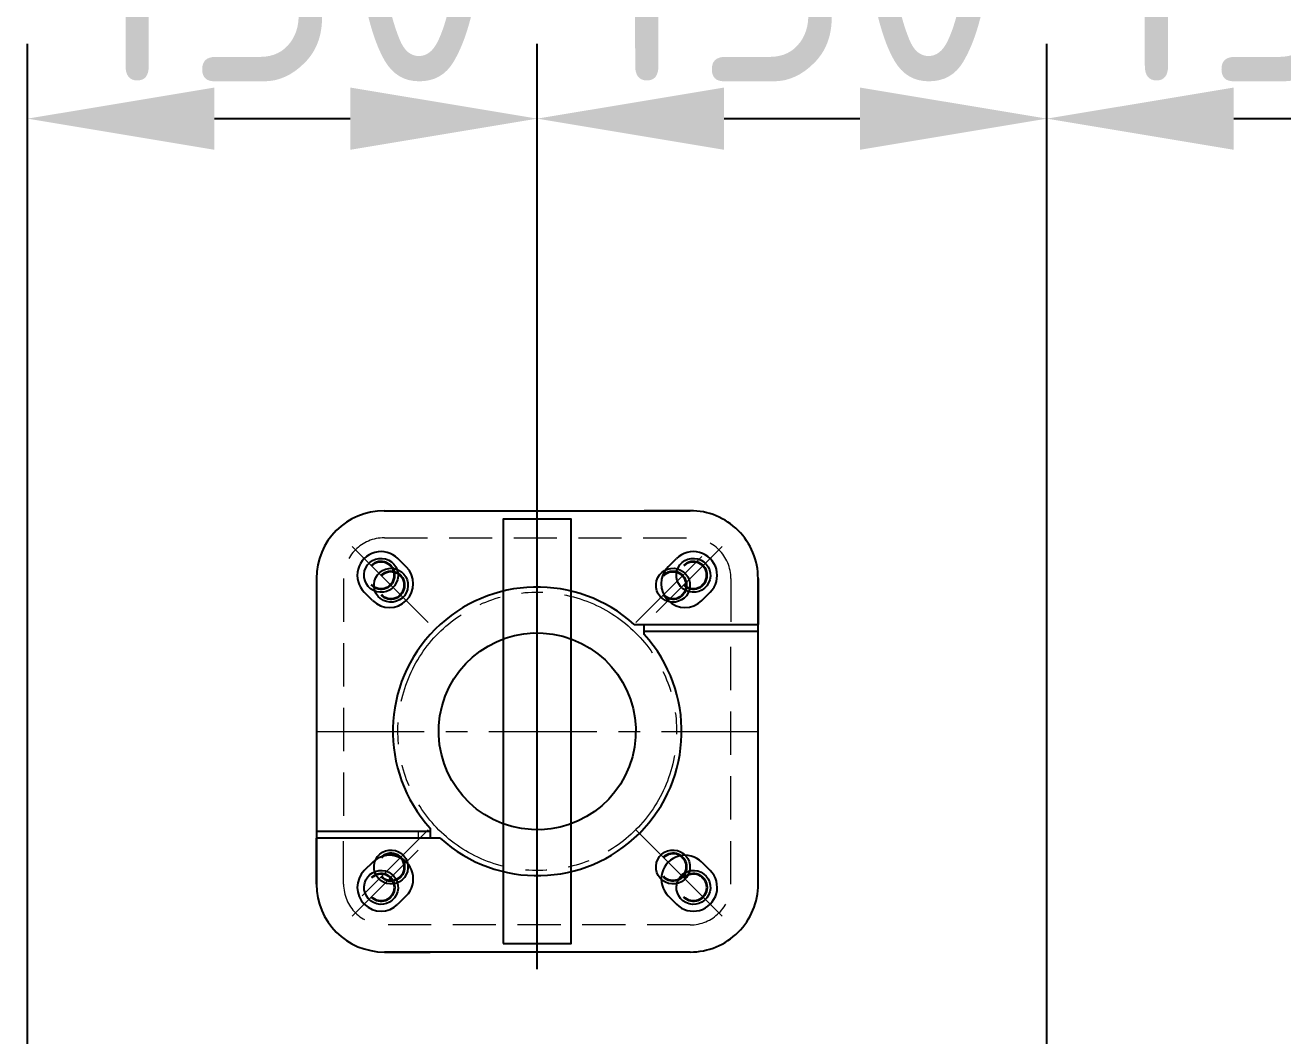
# Model space of a CAD drawing. Header units: millimetres. Extents: x -185079 to -2648, y 85916 to 249201.
# Drawn here: x -53429.8 to -53059.7, y 133713.2 to 134010.9 of the extents above; entities that cross this region are included whole.
import ezdxf

# ---------------------------------------------------------------- set-up
doc = ezdxf.new("R2010")
doc.units = ezdxf.units.MM
for name, pattern in [('CENTER', [50.800000000000004, 31.75, -6.35, 6.35, -6.35]), ('DASHDOT', [25.4, 12.7, -6.35, 0, -6.35]), ('DASHED', [19.049999999999997, 12.7, -6.35]), ('PHANTOM', [63.50000000000001, 31.75, -6.35, 6.35, -6.35, 6.35, -6.35])]:
    doc.linetypes.add(name, pattern=pattern)
doc.layers.get('0').update_dxf_attribs({"color": 255, "linetype": 'DASHDOT'})
for name, color, linetype in [('01粗实线', 7, 'Continuous'), ('1', 4, 'Continuous'), ('2', 3, 'Continuous')]:
    doc.layers.add(name, color=color, linetype=linetype)
for name, color, linetype, lineweight in [('中心线', 1, 'CENTER', 20), ('双点划线', 13, 'PHANTOM', 20), ('粗实线', 7, 'Continuous', 25), ('细实线', 3, 'Continuous', 35), ('虚线', 7, 'DASHED', 20)]:
    doc.layers.add(name, color=color, linetype=linetype, lineweight=lineweight)
doc.styles.get("Standard").update_dxf_attribs({"font": 'gbenor.shx', "bigfont": 'gbcbig.shx'})

msp = doc.modelspace()

# ---------------------------------------------------------------- linework, layer by layer
at = {"color": 7, "linetype": 'Continuous', "lineweight": 15, "extrusion": (-0.00468541568822663, -0.01745240643729066, 0.9998367168639968)}
msp.add_line((-53314.11629889757, 133771.3831434661, 1783.425891433708), (-53314.11646246605, 133773.3828388564, 1783.460795863328), dxfattribs=at)
at = {"layer": '01粗实线', "lineweight": -3, "ltscale": 2, "extrusion": (-0.00468541568822663, -0.01745240643729066, 0.9998367168639968), "elevation": -301.6990633261844}
msp.add_lwpolyline([(-86143.74788593185, 115362.7487332341), (-86124.4320899224, 115367.93525659), (-86156.84786089689, 115488.6589816489), (-86176.16365690634, 115483.472458293)], close=True, dxfattribs=at)
at = {"layer": '1', "color": 3, "lineweight": -3, "ltscale": 2, "extrusion": (-0.004685415688226648, -0.01745240643729063, 0.9998367168639968), "elevation": 1.311263986281119e-08}
msp.add_lwpolyline([(-89340.74435583597, 116693.2017122206), (-79605.60479144276, 119307.2036772036), (-77739.80294518075, 112358.532017356), (-87474.94250957393, 109744.530052373)], close=True, dxfattribs=at)
at = {"layer": '1', "lineweight": -3, "ltscale": 2, "extrusion": (-0.004685415688226648, -0.01745240643729063, 0.9998367168639968), "elevation": 1.311264075806094e-08}
msp.add_lwpolyline([(-87231.2481748564, 109916.2399077064), (-77857.25883072625, 112433.2686984296), (-79666.37327405855, 119170.8235395233), (-89040.36261818874, 116653.7947488001), (-87231.2481748564, 109916.2399077064)], dxfattribs=at)
at = {"layer": '2', "transparency": 33554687, "extrusion": (-0.004685415688226648, -0.01745240643729067, 0.9998367168639968)}
for p, q in [((-53429.09512174044, 133527.9202296956, 1778.637372241738), (-53429.1341707974, 134005.3118634923, 1786.970182710881)), ((-53279.11353450333, 133732.8890072028, 1782.917995689154), (-53279.1358177921, 134005.3118634922, 1787.673102122145)), ((-53279.11353450333, 133732.8890072028, 1782.917995689154), (-53279.13581779211, 134005.3118634923, 1787.673102122146)), ((-53129.0984157297, 133527.9202296954, 1780.043211064267), (-53129.13746478667, 134005.3118634922, 1788.376021533411)), ((-53129.0984157297, 133527.9202296954, 1780.043211064266), (-53129.13746478667, 134005.3118634922, 1788.37602153341)), ((-53374.13297544228, 133983.3152141989, 1786.843971102514), (-53334.13341464088, 133983.3152141989, 1787.031416278852)), ((-53224.13462243698, 133983.3152141988, 1787.546890513778), (-53184.13506163544, 133983.3152141988, 1787.734335690116)), ((-53074.13626943155, 133983.3152141988, 1788.249809925045), (-53034.13670863011, 133983.3152141988, 1788.437255101382))]:
    msp.add_line(p, q, dxfattribs=at)
at = {"layer": '2', "color": 4, "lineweight": -3, "ltscale": 20, "transparency": 33554687, "extrusion": (-0.004685415688226628, -0.01745240643729067, 0.9998367168639968)}
msp.add_circle((-86150.29787341453, 115425.7038574415, -301.6990633311441), 28.99999999999999, dxfattribs=at)
at = {"layer": '2', "transparency": 33554687, "extrusion": (-0.004685415688226648, -0.01745240643729067, 0.9998367168639968)}
for points in [[(-86291.22419032609, 115584.2115770465, -301.6990633298317), (-86286.46987724982, 115566.5054307046, -301.6990633298317), (-86341.96547281393, 115561.0955646468, -301.6990633298317)], [(-86247.83828523094, 115576.8784774165, -301.6990633298317), (-86252.5925983072, 115594.5846237584, -301.6990633298317), (-86197.0970027431, 115599.9944898162, -301.6990633298317)], [(-86146.35572025523, 115623.1105022159, -301.6990633298317), (-86141.60140717897, 115605.4043558739, -301.6990633298317), (-86197.09700274306, 115599.9944898161, -301.6990633298317)], [(-86102.96981515994, 115615.7774025858, -301.6990633298321), (-86107.72412823621, 115633.4835489278, -301.6990633298321), (-86052.22853267209, 115638.8934149856, -301.6990633298321)], [(-86001.48725018426, 115662.0094273854, -301.6990633298306), (-85996.73293710798, 115644.3032810434, -301.6990633298306), (-86052.2285326721, 115638.8934149856, -301.6990633298306)]]:
    msp.add_solid(points, dxfattribs=at)
at = {"layer": '中心线', "extrusion": (-0.00468541568822663, -0.01745240643729066, 0.9998367168639968)}
for p, q in [((-53279.11353450328, 133732.8890072026, 1782.917995692799), (-53279.1249842962, 133872.8676845245, 1785.361305766267)), ((-53279.1249842962, 133872.8676845245, 1785.361305766267), (-53279.11353450329, 133732.8890072026, 1782.917995692799)), ((-53314.12352334437, 133837.8748005908, 1784.586486514604), (-53333.57033664695, 133857.3172754393, 1784.834728617422)), ((-53244.12072064364, 133837.8748005908, 1784.914532308944), (-53224.67708800137, 133857.3172754393, 1785.345022075284)), ((-53244.12072064364, 133837.8748005908, 1784.914532308944), (-53224.67708800137, 133857.3172754393, 1785.345022075284)), ((-53344.11854570204, 133802.8783458635, 1783.835052317984), (-53214.11997309745, 133802.8783458636, 1784.444249141081)), ((-53314.11779815584, 133767.8818911363, 1783.364769150122), (-53333.56143079812, 133748.4394162878, 1782.934279383782)), ((-53314.11779815584, 133767.8818911363, 1783.364769150122), (-53333.56143079812, 133748.4394162878, 1782.934279383782)), ((-53244.11499545511, 133767.8818911363, 1783.692814944462), (-53224.66818215254, 133748.4394162878, 1783.444572841645))]:
    msp.add_line(p, q, dxfattribs=at)
at = {"layer": '中心线', "extrusion": (-0.004685415688226628, -0.01745240643729067, 0.9998367168639968)}
for p, q in [((-53279.11353450349, 133732.8890072028, 1782.917995687844), (-53279.12498429637, 133872.8676845247, 1785.361305761311)), ((-53279.12498429637, 133872.8676845247, 1785.361305761311), (-53279.11353450349, 133732.8890072028, 1782.917995687844)), ((-53311.199434767, 133834.951364358, 1784.549159988019), (-53330.64624806956, 133854.3938392065, 1784.797402090837)), ((-53250.12041563664, 133834.951364358, 1784.835387318566), (-53230.67678299434, 133854.3938392065, 1785.265877084905)), ((-53344.11854570224, 133802.8783458637, 1783.835052313028), (-53214.11997309764, 133802.8783458637, 1784.444249136125)), ((-53311.19443941129, 133773.8809773066, 1783.483184121354), (-53330.63807205358, 133754.4385024582, 1783.052694355014)), ((-53250.11542028093, 133773.8809773074, 1783.769411451918), (-53230.66860697835, 133754.438502459, 1783.521169349101))]:
    msp.add_line(p, q, dxfattribs=at)
at = {"layer": '双点划线', "extrusion": (-0.00468541568822663, -0.01745240643729066, 0.9998367168639968)}
msp.add_circle((-86150.29787341435, 115425.7038574414, -301.6990633261832), 40.99999999999998, dxfattribs=at)
at = {"layer": '粗实线', "extrusion": (-0.00468541568822663, -0.01745240643729066, 0.9998367168639968)}
for p, q in [((-53324.12408127661, 133867.8684460487, 1785.063168868835), (-53234.12506947343, 133867.8684460487, 1785.484920515594)), ((-53234.12506947343, 133867.8684460487, 1785.484920515594), (-53247.62492124391, 133867.8684460487, 1785.42165776858)), ((-53317.66011720382, 133851.3077832134, 1784.804389554539), (-53320.13516616961, 133853.7822800123, 1784.835984003988)), ((-53240.58632433131, 133851.3077832134, 1785.1655712877), (-53238.11168017684, 133853.7822800123, 1785.220360894326)), ((-53240.58632433131, 133851.3077832134, 1785.1655712877), (-53238.11168017684, 133853.7822800123, 1785.220360894326)), ((-53344.12222599261, 133847.8714921456, 1784.620401984457), (-53344.11486541146, 133757.8851995815, 1783.049702651513)), ((-53214.11629280687, 133757.8851995815, 1783.65889947461), (-53214.12365338803, 133847.8714921456, 1785.229598807553)), ((-53214.12365338803, 133847.8714921456, 1785.229598807553), (-53214.12254930085, 133834.373548261, 1784.993993907611)), ((-53327.55869382171, 133841.4097960178, 1784.585231128038), (-53330.03374278749, 133843.8842928167, 1784.616825577488)), ((-53230.68612846818, 133841.4097960178, 1785.039193489903), (-53228.21148431371, 133843.8842928167, 1785.093983096528)), ((-53230.68612846818, 133841.4097960178, 1785.039193489903), (-53228.21148431371, 133843.8842928167, 1785.093983096528)), ((-53250.59146363369, 133834.373548261, 1784.823093979188), (-53214.12254930085, 133834.373548261, 1784.993993907611)), ((-53247.6219386289, 133831.4046857374, 1784.785187453317), (-53247.62218147203, 133834.373548261, 1784.837008572429)), ((-53247.62201790357, 133832.3738528707, 1784.802104142808), (-53214.12238573238, 133832.3738528707, 1784.959089477991)), ((-53310.61650089592, 133773.3828388565, 1783.477197316258), (-53344.1161330671, 133773.3828388565, 1783.320211981076)), ((-53310.61658017059, 133774.3520059898, 1783.49411400575), (-53310.61633732745, 133771.3831434661, 1783.442292886637)), ((-53344.11486541146, 133757.8851995815, 1783.049702651513), (-53344.11596949863, 133771.3831434661, 1783.285307551455)), ((-53307.64705516579, 133771.3831434661, 1783.456207479879), (-53344.11596949863, 133771.3831434661, 1783.285307551455)), ((-53327.5523903313, 133764.3468957093, 1783.240107969164), (-53330.02703448578, 133761.8723989104, 1783.185318362539)), ((-53327.5523903313, 133764.3468957093, 1783.240107969164), (-53330.02703448578, 133761.8723989104, 1783.185318362539)), ((-53230.67982497777, 133764.3468957093, 1783.694070331028), (-53228.20477601199, 133761.8723989104, 1783.662475881579)), ((-53317.65219446817, 133754.4489085137, 1783.113730171365), (-53320.12683862264, 133751.9744117149, 1783.058940564741)), ((-53317.65219446817, 133754.4489085137, 1783.113730171365), (-53320.12683862264, 133751.9744117149, 1783.058940564741)), ((-53240.57840159566, 133754.4489085137, 1783.474911904528), (-53238.10335262988, 133751.9744117149, 1783.443317455078)), ((-53234.11443752288, 133737.8882456784, 1783.216132590231), (-53324.11344932605, 133737.8882456784, 1782.794380943472)), ((-53324.11344932605, 133737.8882456784, 1782.794380943472), (-53310.61359755557, 133737.8882456784, 1782.857643690486))]:
    msp.add_line(p, q, dxfattribs=at)
for centre in [(-86206.60658099304, 115458.1742970877, -301.6990633261823), (-86117.82743376812, 115482.0125650201, -301.6990633261828), (-86182.76831306063, 115369.3951498628, -301.6990633261839), (-86093.9891658357, 115393.2334177952, -301.6990633261835)]:
    msp.add_circle(centre, 4.999999999999997, dxfattribs=at)
at = {"layer": '粗实线', "extrusion": (-0.004685415688226628, -0.01745240643729067, 0.9998367168639968)}
for centre in [(-86203.02448701177, 115456.1086811034, -301.6990633311441), (-86122.86393357259, 115477.6327530305, -301.6990633311486), (-86181.50041508448, 115375.9481276635, -301.6990633311416), (-86101.33986164552, 115397.4721995913, -301.6990633311423)]:
    msp.add_circle(centre, 4.999999999999996, dxfattribs=at)
at = {"layer": '粗实线', "extrusion": (-0.00468541568822663, -0.01745240643729066, 0.9998367168639968)}
for centre, radius, start, end in [((-86205.42809198642, 115457.4947209119, -301.6990633261832), 19.99999999999999, 105.0300830920029, 195.0300830919116), ((-86118.50700994393, 115480.8340760135, -301.6990633261844), 19.99999999999999, 15.03008309194103, 105.0300830919518), ((-86206.60658099303, 115458.1742970877, -301.6990633261828), 6.999999999999997, 60.03008309180257, 240.0300830919811), ((-86117.82743376812, 115482.0125650201, -301.6990633261828), 6.999999999999997, 330.0300830916557, 150.0300830922906), ((-86203.57457366186, 115456.425888799, -301.699063326183), 6.999999999999997, 240.0300830919216, 60.03008309192157), ((-86150.29787341435, 115425.7038574414, -301.6990633261832), 42.49999999999998, 62.86181256081127, 237.1983536230061), ((-86119.57584205674, 115478.980557689, -301.6990633261844), 6.999999999999997, 150.0300830920843, 330.0300830918026), ((-86150.29787341435, 115425.7038574414, -301.6990633261832), 42.49999999999998, 242.8618125607674, 57.1983536230497), ((-86181.01990477197, 115372.427157194, -301.6990633261844), 6.999999999999997, 330.0300830915962, 150.0300830921279), ((-86097.02117316687, 115394.9818260839, -301.699063326183), 6.999999999999997, 60.03008309192157, 240.0300830919652), ((-86182.76831306063, 115369.3951498628, -301.6990633261839), 6.999999999999997, 150.0300830922311, 330.0300830918183), ((-86093.9891658357, 115393.2334177952, -301.6990633261835), 6.999999999999997, 240.0300830918621, 60.03008309202475), ((-86182.08873688476, 115370.5736388693, -301.6990633261835), 19.99999999999999, 195.030083091941, 285.0300830918605), ((-86095.16765484228, 115393.912993971, -301.6990633261828), 19.99999999999999, 285.0300830919007, 15.03008309191159)]:
    msp.add_arc(centre, radius, start, end, dxfattribs=at)
at = {"layer": '细实线', "extrusion": (-0.00468541568822663, -0.01745240643729066, 0.9998367168639968)}
for centre, start, end in [((-86206.60658099304, 115458.1742970877, -301.6990633261823), 238.2668577345454, 150.0300830918402), ((-86117.82743376812, 115482.0125650201, -301.6990633261828), 238.2668577345454, 150.0300830917638), ((-86182.76831306063, 115369.3951498628, -301.6990633261839), 238.266857734655, 150.0300830920208), ((-86093.9891658357, 115393.2334177952, -301.6990633261835), 238.2668577341908, 150.0300830925902)]:
    msp.add_arc(centre, 3.999999999999998, start, end, dxfattribs=at)
at = {"layer": '细实线', "extrusion": (-0.004685415688226628, -0.01745240643729067, 0.9998367168639968)}
for centre, start, end in [((-86203.02448701177, 115456.1086811034, -301.6990633311441), 238.2668577354061, 150.0300830929236), ((-86122.86393357259, 115477.6327530305, -301.6990633311486), 240.0300830914514, 151.7933084501607), ((-86181.5004150845, 115375.9481276635, -301.6990633311416), 240.0300830920208, 151.7933084493274), ((-86101.33986164551, 115397.4721995913, -301.6990633311425), 238.266857734655, 150.0300830920208)]:
    msp.add_arc(centre, 3.999999999999997, start, end, dxfattribs=at)
at = {"layer": '虚线', "extrusion": (-0.00468541568822663, -0.01745240643729066, 0.9998367168639968)}
for p, q in [((-53324.12342700273, 133859.8696644875, 1784.923551150351), (-53234.12441519956, 133859.8696644875, 1785.34530279711)), ((-53336.12231383233, 133847.8714921456, 1784.657891019724), (-53336.11622090682, 133773.3828388565, 1783.357701016344)), ((-53222.12356554831, 133847.8714921456, 1785.192109772285), (-53222.12246146113, 133834.373548261, 1784.956504872344)), ((-53222.11620496715, 133757.8851995815, 1783.621410439343), (-53222.12229789266, 133832.3738528707, 1784.921600442724)), ((-53336.11495325118, 133757.8851995815, 1783.08719168678), (-53336.11605733835, 133771.3831434661, 1783.322796586722)), ((-53234.11509179675, 133745.8870272396, 1783.355750308715), (-53324.11410359993, 133745.8870272396, 1782.933998661956))]:
    msp.add_line(p, q, dxfattribs=at)
for centre, start, end in [((-86205.42809198642, 115457.4947209119, -301.6990633261832), 105.0300830920736, 195.0300830919034), ((-86118.50700994393, 115480.8340760135, -301.6990633261844), 15.03008309192142, 105.0300830919214), ((-86182.08873688476, 115370.5736388693, -301.6990633261835), 195.0300830919034, 285.0300830918543), ((-86095.16765484228, 115393.912993971, -301.6990633261828), 285.0300830918723, 15.03008309198852)]:
    msp.add_arc(centre, 12, start, end, dxfattribs=at)

# ---------------------------------------------------------------- texts
at = {"layer": '2', "color": 3, "ltscale": 20, "transparency": 33554687, "extrusion": (-0.004685415688226648, -0.01745240643729067, 0.9998367168639968), "char_height": 77, "attachment_point": 5}
for insert, text_direction in [((-53354.13724336123, 134032.8076751091, 1787.801578323802), (0.999989020035304, 6.933342788784103e-14, 0.004686129408434543)), ((-53204.13889035585, 134032.807675109, 1788.504497735066), (0.9999890200353039, 5.218048215738235e-15, 0.004686129408433422)), ((-53054.14053735047, 134032.807675109, 1789.207417146332), (0.9999890200353039, -6.0507154842071016e-15, 0.004686129408433225))]:
    msp.add_mtext('150', dxfattribs=dict(at, insert=insert, text_direction=text_direction))

doc.saveas('drawing.dxf')
